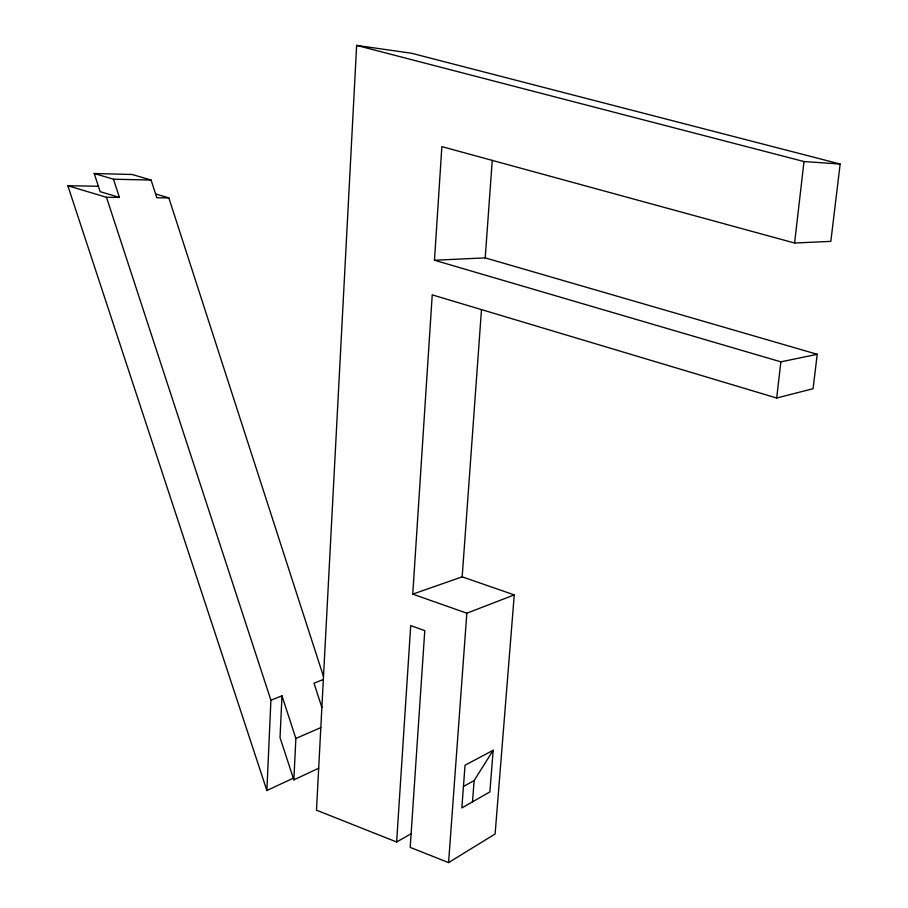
<?xml version="1.0" encoding="UTF-8"?>
<svg xmlns="http://www.w3.org/2000/svg" width="908" height="908" viewBox="0 0 908 908"><rect width="100%" height="100%" fill="white"/><g stroke="black" fill="none" stroke-linecap="round" stroke-linejoin="round"><path stroke-width="1.36" d="M266.873 790.505L270.913 700.216L106.497 197.308L67.839 185.731L266.873 790.505L293.295 778.167M270.913 700.216L281.979 695.846L280.039 737.636L293.851 779.859L318.685 768.236M293.851 779.859L295.872 738.454L281.979 695.846M396.626 841.988L410.711 625.589L424.774 630.629L410.2 847.38L448.575 862.6L495.11 833.987L514.257 594.899L466.837 613.206L412.754 594.138L432.231 294.862L776.692 398.022L813.069 388.703L817.223 354.302L780.869 361.849L434.478 260.233L441.867 146.619L794.591 243.026L830.831 241.369L840.161 164.042L411.619 53.266L356.64 45.4L316.483 810.186L396.626 841.988L411.12 833.76M412.754 594.138L462.183 576.841L481.478 309.605M817.223 354.302L485.212 257.883L492.25 160.398M448.575 862.6L466.837 613.206M472.501 801.832L474.124 780.585L493.169 750.269L465.044 765.206L461.854 807.904L489.877 791.924L493.169 750.269M776.692 398.022L780.869 361.849M794.591 243.026L804 161.545L356.64 45.4M463.466 786.453L474.124 780.585M295.872 738.454L320.819 727.603M323.35 679.479L314.009 683.179L321.875 707.48M434.478 260.233L485.212 257.883M106.497 197.308L119.425 197.433L113.489 179.205L94.216 173.507L100.164 191.667L119.425 197.433M323.498 676.574L168.843 197.887L156.823 197.774L151.08 180.045L132.205 174.495L94.216 173.507M67.839 185.731L98.393 186.254M113.489 179.205L151.08 180.045M804 161.545L840.161 164.042M155.586 193.96L168.843 197.887M462.183 576.841L514.257 594.899"/></g></svg>
